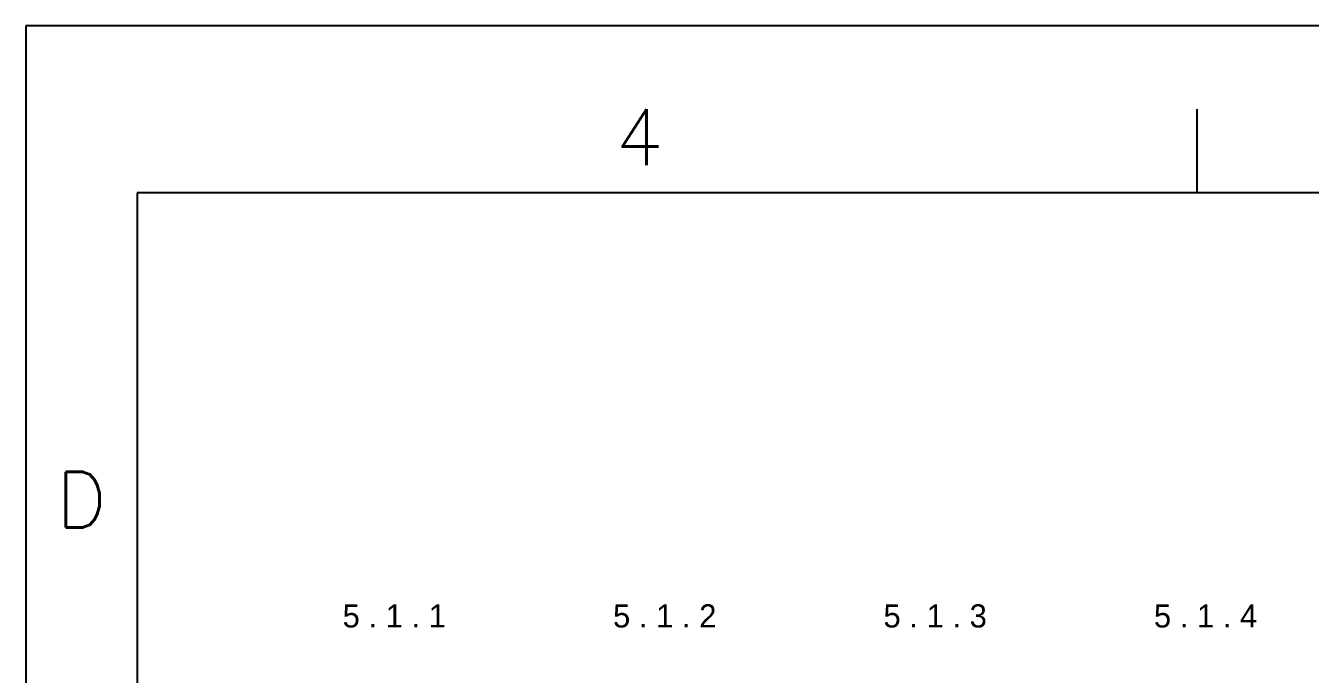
# Model space of a CAD drawing. Header units: inches. Extents: x 18 to 148, y 10 to 102.
# Drawn here: x 19.57 to 52.82, y 85.41 to 102.21 of the extents above; entities that cross this region are included whole.
import ezdxf
from ezdxf.enums import TextEntityAlignment as Align

# ---------------------------------------------------------------- set-up
doc = ezdxf.new("R2010")
doc.units = ezdxf.units.IN
doc.header["$MEASUREMENT"] = 0
doc.layers.add('Title Block', color=7, linetype='Continuous')
doc.layers.add('Viewport', color=7, linetype='Continuous')
doc.styles.add('Roman', font='romans')

# ---------------------------------------------------------------- blocks, each defined once
blk = doc.blocks.new('ANSI_border_C')
at = {"layer": 'Title Block'}
for p, q in [((0, 16), (0, 0)), ((21, 16), (0, 16)), ((5.25, 15.25), (5.25, 15.625)), ((0.5, 15.25), (0.5, 0.75)), ((20.5, 15.25), (0.5, 15.25))]:
    blk.add_line(p, q, dxfattribs=at)
at = {"layer": 'Title Block', "style": 'Roman'}
for s, p in [('4', (2.75, 15.5)), ('D', (0.25, 13.875))]:
    blk.add_text(s, height=0.25, dxfattribs=at).set_placement(p, align=Align.MIDDLE_CENTER)
blk = doc.blocks.new('JIC_border_C')
at = {"xscale": 5.776338448920312, "yscale": 5.776338448920312, "zscale": 5.776338448920312}
blk.add_blockref('ANSI_border_C', (19.569, 9.791), dxfattribs=at)

msp = doc.modelspace()

# ---------------------------------------------------------------- block references
at = {"layer": 'Viewport'}
msp.add_blockref('JIC_border_C', (0, 0), dxfattribs=at)

# ---------------------------------------------------------------- texts
at = {"char_height": 0.6, "attachment_point": 1}
for s, insert in [('5 . 1 . 1', (27.773, 87.227)), ('5 . 1 . 2', (34.773, 87.227)), ('5 . 1 . 3', (41.773, 87.227)), ('5 . 1 . 4', (48.773, 87.227))]:
    msp.add_mtext_dynamic_manual_height_columns(s, width=5.20102, gutter_width=1, heights=[0], dxfattribs=dict(at, insert=insert))

doc.saveas('drawing.dxf')
